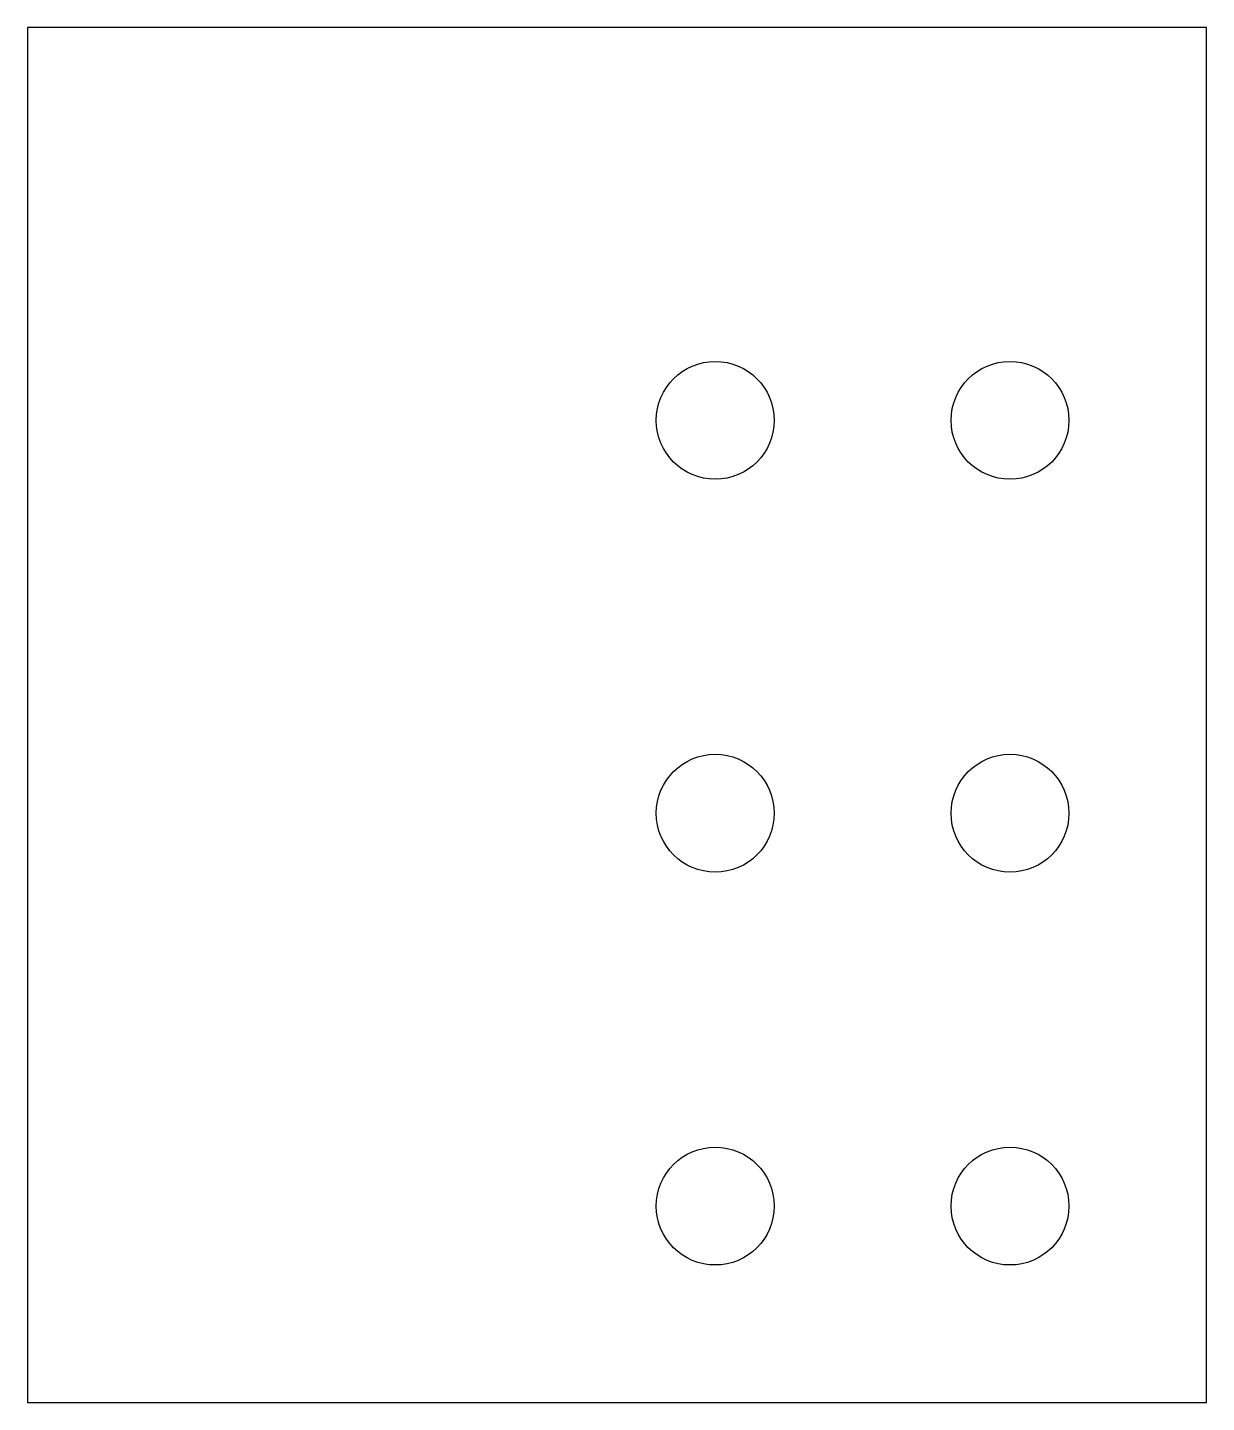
# Model space of a CAD drawing. Extents: x -40 to 20, y 0 to 70.
import ezdxf

# ---------------------------------------------------------------- set-up
doc = ezdxf.new("R2010")
doc.units = 0

# ---------------------------------------------------------------- blocks, each defined once
blk = doc.blocks.new('HOLE')
blk.add_circle((0, 0), 3)

msp = doc.modelspace()

# ---------------------------------------------------------------- linework, layer by layer
for p, q in [((20, 70), (-40, 70)), ((-40, 70), (-40, 0)), ((20, 0), (20, 70)), ((-40, 0), (20, 0))]:
    msp.add_line(p, q)

# ---------------------------------------------------------------- block references
at = {"rotation": 90, "row_count": 2, "column_count": 3, "row_spacing": 15, "column_spacing": 20}
msp.add_blockref('HOLE', (10, 10), dxfattribs=at)

doc.saveas('drawing.dxf')
